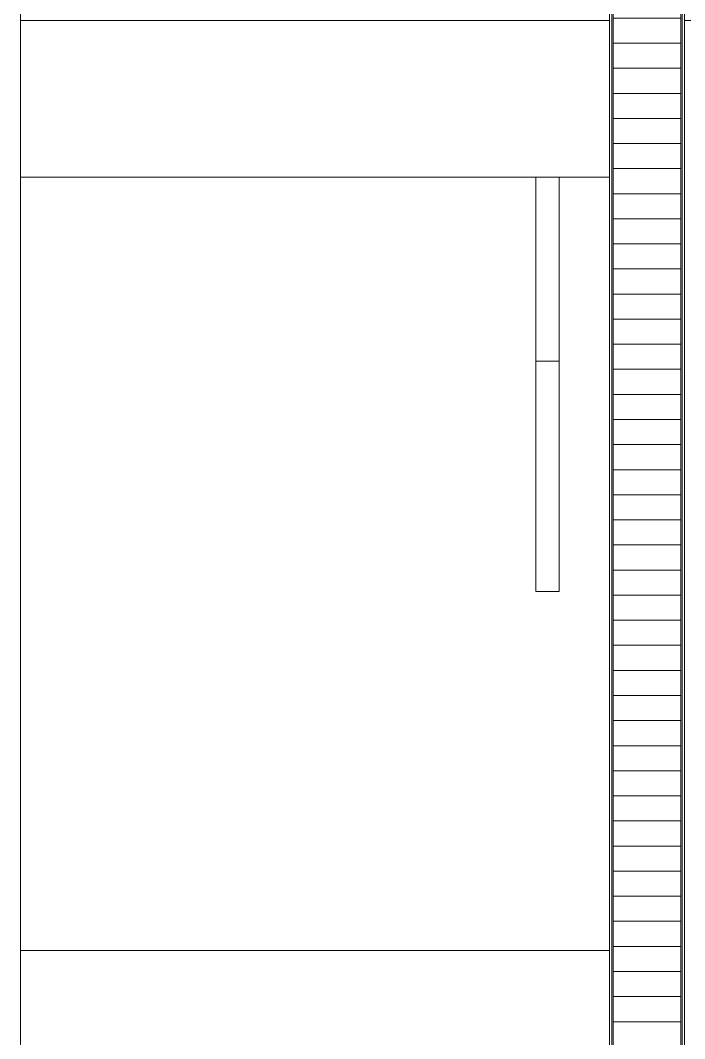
# Model space of a CAD drawing. Header units: millimetres. Extents: x 15878 to 679837, y -72324 to 391440.
# Drawn here: x 554740 to 557390, y 19682 to 23741 of the extents above; entities that cross this region are included whole.
import ezdxf

# ---------------------------------------------------------------- set-up
doc = ezdxf.new("R2010")
doc.units = ezdxf.units.MM
for name, color, linetype, lineweight in [('A-FLOR', 192, 'Continuous', 5), ('A-FLOR-LEVL', 51, 'Continuous', 5), ('A-WALL', 113, 'Continuous', 5), ('Q-CASE', 31, 'Continuous', 5)]:
    doc.layers.add(name, color=color, linetype=linetype, lineweight=lineweight)

# ---------------------------------------------------------------- blocks, each defined once
blk = doc.blocks.new('DLN-Surface Channel-L1 - 300x150 _WD_-12820414-FOOTPRINT 1_F')
at = {"layer": 'Q-CASE'}
blk.add_line((300, -300), (-18608.3, -300), dxfattribs=at)
blk = doc.blocks.new('DLN-Surface Channel-S1 - 300x150 _WD_-15637421-FOOTPRINT 1_F')
at = {"layer": 'Q-CASE'}
h = blk.add_hatch(dxfattribs=at)
h.set_pattern_fill('FP_3715', color=256, style=0, pattern_type=2)
h.set_pattern_definition([(270, (465350.23, 609.6), (100, 6e-15), [])])
h.paths.add_polyline_path([(21565.1, -135), (21565.1, 135), (-21540.1, 135), (-21540.1, -135), (19275.1, -135)], flags=0)
for p, q in [((-21540.1, 150), (11408.4, 150)), ((-21540.1, 140), (21565.1, 140)), ((21565.1, 135), (-21540.1, 135)), ((-21540.1, -135), (21565.1, -135)), ((21565.1, -140), (-21540.1, -140)), ((-21540.1, -150), (11408.4, -150))]:
    blk.add_line(p, q, dxfattribs=at)

msp = doc.modelspace()

# ---------------------------------------------------------------- linework, layer by layer
at = {"layer": 'A-FLOR'}
for p, q in [((557089.5, 48672.7), (557089.5, 23740.5)), ((557389.5, 23740.5), (557389.5, 48672.7)), ((554739.5, 23740.5), (554739.5, 34632.5)), ((557089.5, 23740.5), (554739.5, 23740.5)), ((557754.5, 23740.5), (557389.5, 23740.5)), ((554739.5, 23115.8), (557089.5, 23115.8)), ((557389.5, 23115.8), (557389.5, 20033.8)), ((557089.5, 20033.8), (554739.5, 20033.8))]:
    msp.add_line(p, q, dxfattribs=at)
at = {"layer": 'A-FLOR-LEVL'}
for p, q in [((557089.5, 23740.5), (554739.5, 23740.5)), ((554739.5, 15724.2), (554739.5, 23740.5)), ((557089.5, 15724.2), (557089.5, 23740.5)), ((557754.5, 23740.5), (557389.5, 23740.5)), ((557389.5, 15724.2), (557389.5, 23740.5))]:
    msp.add_line(p, q, dxfattribs=at)
at = {"layer": 'A-WALL'}
for p, q in [((556796.5, 21465), (556796.5, 23115.8)), ((556889.5, 23115.8), (556889.5, 21465)), ((556796.5, 22382.3), (556889.5, 22382.3)), ((556889.5, 21465), (556796.5, 21465))]:
    msp.add_line(p, q, dxfattribs=at)

# ---------------------------------------------------------------- block references
at = {"layer": 'Q-CASE'}
for name, p, rotation in [('DLN-Surface Channel-S1 - 300x150 _WD_-15637421-FOOTPRINT 1_F', (557239.5, 27132.6), 269.9999999999994), ('DLN-Surface Channel-L1 - 300x150 _WD_-12820414-FOOTPRINT 1_F', (554439.5, 34332.5), 89.99999999999955)]:
    msp.add_blockref(name, p, dxfattribs=dict(at, rotation=rotation))

doc.saveas('drawing.dxf')
